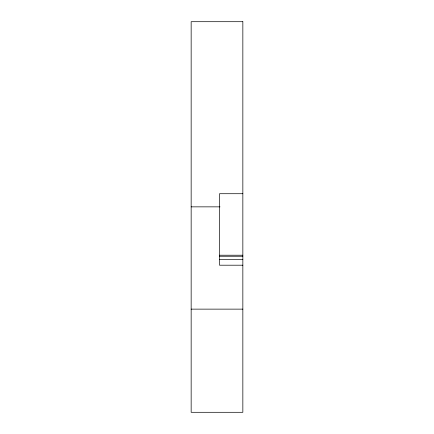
<?xml version="1.0" encoding="UTF-8"?>
<svg xmlns="http://www.w3.org/2000/svg" width="434" height="434" viewBox="0 0 434 434"><rect width="100%" height="100%" fill="white"/><g stroke="black" fill="none" stroke-linecap="round" stroke-linejoin="round"><path stroke-width="0.65" d="M242.845 193.716L219.517 193.716L219.517 265.201L242.845 265.201M191.155 206.855L220.022 206.855M219.517 255.214L242.845 255.214M219.517 256.25L242.845 256.25M219.517 259.543L242.845 259.543M191.155 309.133L242.845 309.133M242.845 21.7L191.155 21.7L191.155 412.3L242.845 412.3L242.845 21.7"/></g></svg>
